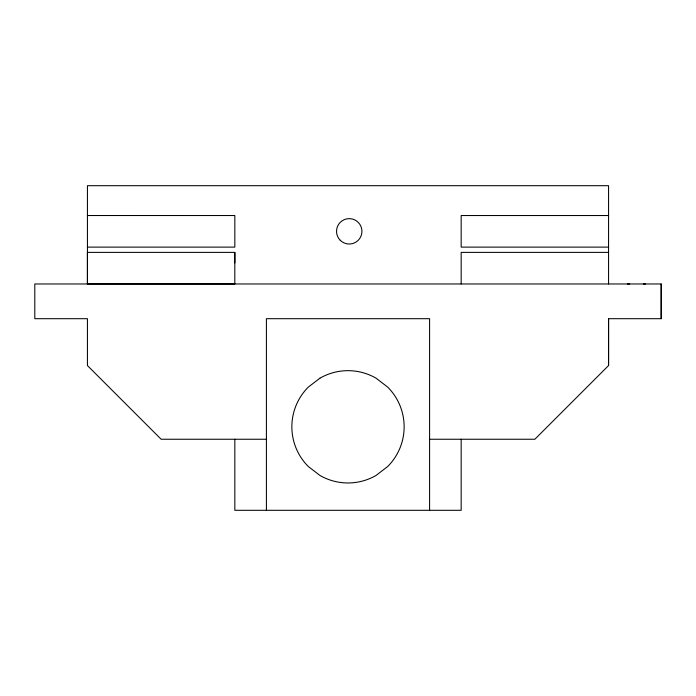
<?xml version="1.0" encoding="UTF-8"?>
<svg xmlns="http://www.w3.org/2000/svg" width="696" height="696" viewBox="0 0 696 696"><rect width="100%" height="100%" fill="white"/><g stroke="black" fill="none" stroke-linecap="round" stroke-linejoin="round"><path stroke-width="1.04" d="M234.813 252.378L234.822 283.951L87.426 283.951L87.426 252.378L234.822 252.387L234.822 262.914M429.589 439.246L534.867 439.246L608.565 365.557L608.565 318.69L661.2 318.69L661.2 283.968L34.8 283.968L34.8 318.69L87.435 318.69L87.435 365.557L161.133 439.246L266.411 439.246M661.2 318.69L661.2 283.968M87.435 215.525L234.83 215.534L234.83 247.115L87.435 247.115M608.565 215.534L461.17 215.534L461.17 247.115L608.565 247.115M608.565 252.378L461.178 252.378L461.178 283.968M627.4 283.968L629.636 283.968M643.417 283.968L645.47 283.968M608.565 283.968L608.565 185.693L87.435 185.693L87.435 283.968M608.565 318.69L608.565 365.557M461.17 439.246L461.17 510.307L234.83 510.307L234.83 439.246M429.589 510.307L429.589 318.69L266.411 318.69L266.411 510.307M319.925 378.189L308.302 387.106A56.15 56.15 0 0 0 308.302 466.511L319.925 475.438A56.15 56.15 0 0 0 376.075 475.438L387.698 466.511A56.15 56.15 0 0 0 387.698 387.106L376.075 378.189A56.15 56.15 0 0 0 319.925 378.189M340.257 240.303A12.693 12.693 0 0 0 361.494 234.613A12.693 12.693 0 0 0 345.947 219.066A12.693 12.693 0 0 0 340.257 240.303"/></g></svg>
